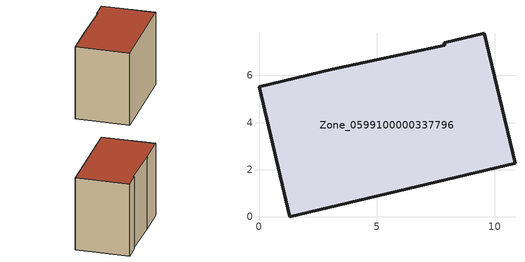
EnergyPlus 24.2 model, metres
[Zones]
Zone_0599100000337796
 floor ground (C_G): 3.1,6.25 7.87,7.28 7.85,7.38 9.55,7.79 10.86,2.27 1.31,0 0,5.51 z0
 wall outside (C_F): 10.86,2.27 9.55,7.79 7.85,7.38 7.87,7.28 3.1,6.25 0,5.51 1.31,0 10.86,2.27 z0:7.99
 roof outside (C_R): 7.87,7.28 3.1,6.25 0,5.51 1.31,0 10.86,2.27 9.55,7.79 7.85,7.38 z7.99
[BUILDING]
Pand.0599100000337796: North Axis=0; Terrain=City; Loads Convergence Tolerance Value=0.04; Temperature Convergence Tolerance Value=0.4; Solar Distribution=FullExterior; Maximum Number of Warmup Days=25; Minimum Number of Warmup Days=1
[Site:Location]
Rotterdam.The.Hague.AP_ZH_NLD Design_Conditions: Latitude=51.96; Longitude=4.45; Time Zone=1; Elevation=-4.5
[SITE:GROUNDTEMPERATURE:BUILDINGSURFACE]
18, 18, 18, 18, 18, 18, 18, 18, 18, 18, 18, 18
[MATERIAL] Thermal Absorptance=0.9; Solar Absorptance=0.7; Visible Absorptance=0.7
Name | Roughness | Thickness | Conductivity | Density | Specific Heat
G.TC.1975-1991 | MediumSmooth | 0.15 | 0.288461 | 540 | 1210
F.TC.1975-1991 | Rough | 0.3 | 0.230769 | 1920 | 840
R.TC.1975-1991 | MediumRough | 0.2 | 0.153846 | 1500 | 1000
[CONSTRUCTION]
C_G: G.TC.1975-1991
C_F: F.TC.1975-1991
C_R: R.TC.1975-1991
[ZONE]
Zone_0599100000337796: Type=1; Multiplier=1; Ceiling Height=Autocalculate; Volume=Autocalculate; Floor Area=autocalculate; Part of Total Floor Area=Yes
[ZONEINFILTRATION:DESIGNFLOWRATE]
Infil_Zone_0599100000337796: Zone or ZoneList or Space or SpaceList=Zone_0599100000337796; Schedule=AlwaysOn; Design Flow Rate Calculation Method=Flow/Area; Flow Rate per Floor Area=0.003; Constant Term Coefficient=1; Temperature Term Coefficient=0; Velocity Term Coefficient=0; Velocity Squared Term Coefficient=0
[HVACTEMPLATE:ZONE:IDEALLOADSAIRSYSTEM]
Zone_0599100000337796: Maximum Heating Supply Air Temperature=50; Minimum Cooling Supply Air Temperature=13; Maximum Heating Supply Air Humidity Ratio=0.0156; Minimum Cooling Supply Air Humidity Ratio=0.0077; Heating Limit=NoLimit; Cooling Limit=NoLimit; Dehumidification Control Type=ConstantSensibleHeatRatio; Cooling Sensible Heat Ratio=0.7; Dehumidification Setpoint=60; Humidification Control Type=None; Humidification Setpoint=30; Outdoor Air Method=None; Outdoor Air Flow Rate per Person=0.00944; Outdoor Air Flow Rate per Zone Floor Area=0; Outdoor Air Flow Rate per Zone=0; Demand Controlled Ventilation Type=None; Outdoor Air Economizer Type=NoEconomizer; Heat Recovery Type=None; Sensible Heat Recovery Effectiveness=0.7; Latent Heat Recovery Effectiveness=0.65
[ZONECONTROL:THERMOSTAT]
ThermostatControl_Zone_0599100000337796: Zone or ZoneList=Zone_0599100000337796; Control Type Schedule=DualSetpointControlType; Control 1=Thermostat_Zone_0599100000337796; Temperature Difference Between Cutout And Setpoint=0
[THERMOSTATSETPOINT:DUALSETPOINT]
Thermostat_Zone_0599100000337796: Heating Setpoint Temperature Schedule=HeatingSetpoint_Zone_0599100000337796; Cooling Setpoint Temperature Schedule=CoolingSetpoint_Zone_0599100000337796
[SCHEDULE:COMPACT]
HeatingSetpoint_Zone_0599100000337796: Through: 12/31, For: AllDays, Until: 24:00, 21
CoolingSetpoint_Zone_0599100000337796: Through: 12/31, For: AllDays, Until: 24:00, 24
DualSetpointControlType: Through: 12/31, For: AllDays, Until: 24:00, 4
AlwaysOn: Through: 12/31, For: AllDays, Until: 24:00, 1
